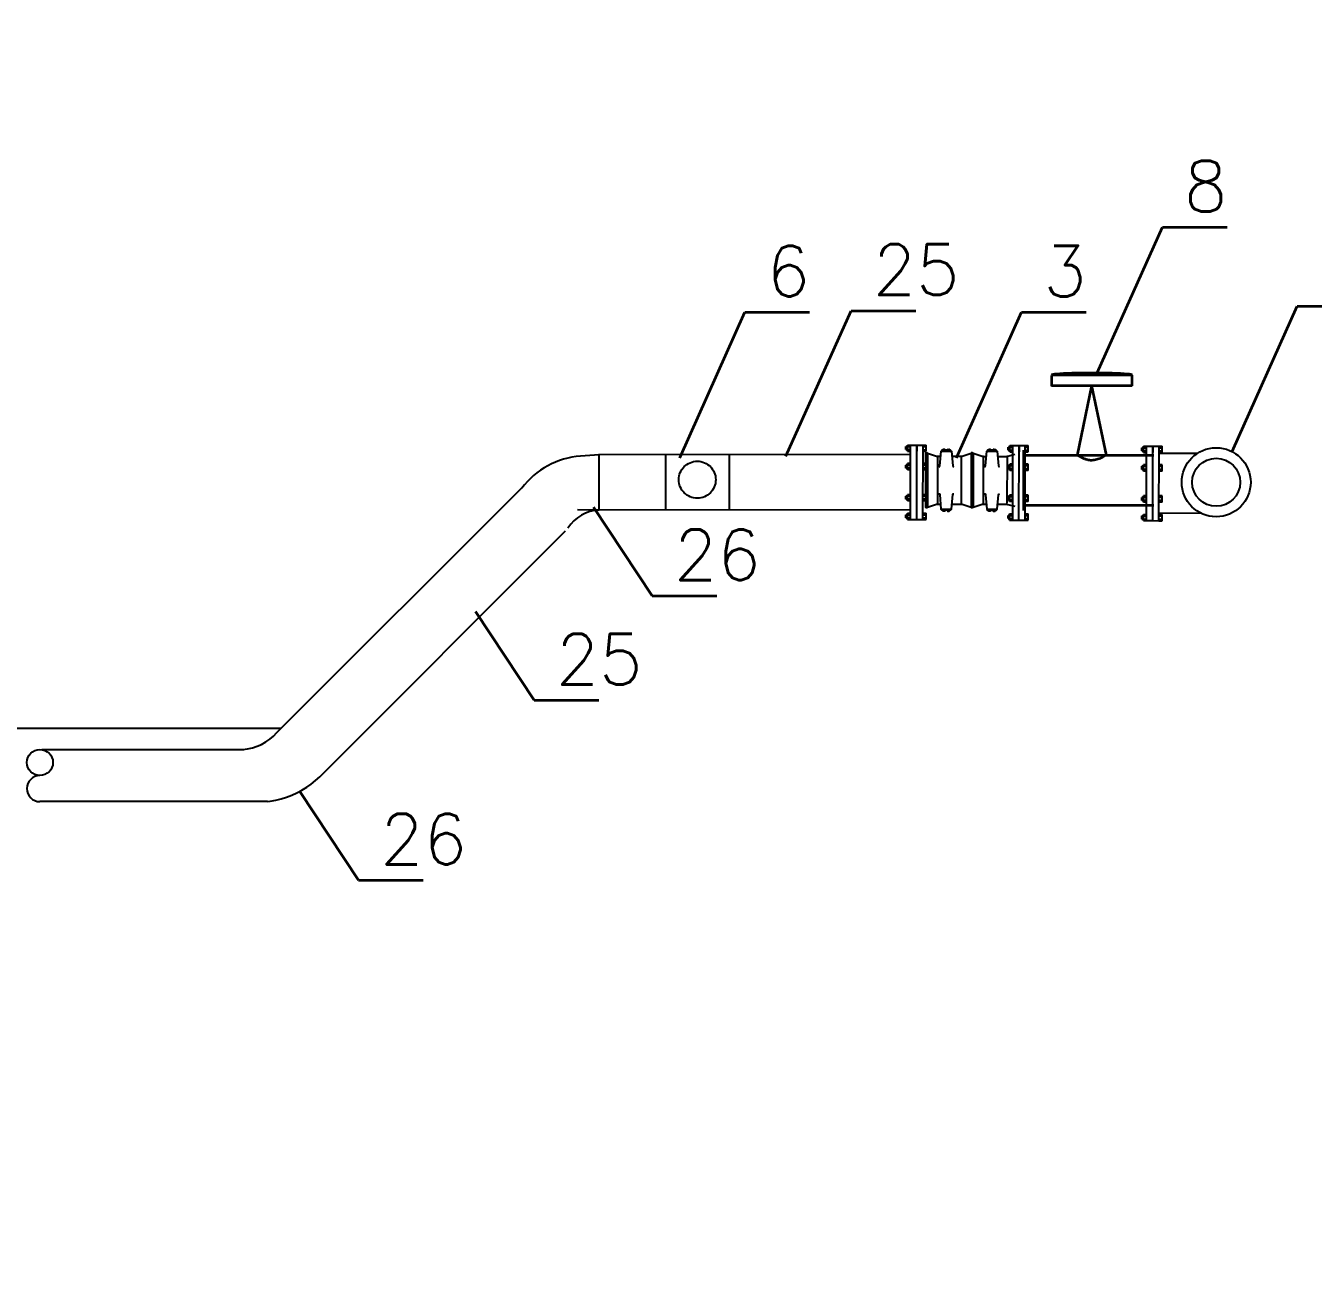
# Model space of a CAD drawing. Header units: inches. Extents: x 191440 to 383551, y 141411 to 284946.
# Drawn here: x 191679.63 to 191688.73, y 141552.9 to 141561.84 of the extents above; entities that cross this region are included whole.
import ezdxf

# ---------------------------------------------------------------- set-up
doc = ezdxf.new("R2010")
doc.units = ezdxf.units.IN
doc.header["$MEASUREMENT"] = 0
for name, pattern in [('AUSGEZOGEN', [0]), ('C_SOLID_M', [0]), ('DGN Style 3', [426.72, 304.8, -121.92]), ('HIDDEN', [9.525, 6.35, -3.175])]:
    doc.linetypes.add(name, pattern=pattern)
for name, color, linetype in [('ARMATURE', 2, 'Continuous'), ('Concrete', 7, 'C_SOLID_M'), ('PIPE', 7, 'AUSGEZOGEN'), ('Sanitary', 6, 'Continuous')]:
    doc.layers.add(name, color=color, linetype=linetype)
doc.layers.add('WB-SJ3-M-SECTA - P-TW', color=7, linetype='Continuous', lineweight=35)
doc.styles.add('ROMANS', font='romans', dxfattribs={"height": 1})
doc.styles.get("Standard").update_dxf_attribs({"font": 'txt.shx', "height": 0.2})
doc.dimstyles.new('osama', dxfattribs={"dimtxt": 50, "dimasz": 45, "dimexe": 0.18, "dimexo": 0.0625, "dimgap": 0.2, "dimtad": 0, "dimdec": 0, "dimzin": 0, "dimdsep": 46, "dimtxsty": 'ROMANS', "dimcen": 0, "dimse1": 1, "dimse2": 1, "dimclrd": 3, "dimclre": 3, "dimclrt": 5, "dimadec": 0, "dimazin": 0, "dimtfac": 0.6, "dimtdec": 0, "dimtmove": 2, "dimatfit": 3, "dimfxl": 1, "dimtolj": 1, "dimtzin": 0, "dimarcsym": 0})

# ---------------------------------------------------------------- blocks, each defined once
blk = doc.blocks.new('FLANGE')
h = blk.add_hatch(color=256)
h.dxf.hatch_style = 1
h.paths.add_polyline_path([(2834.8568, 2262.3253), (2834.8643, 2262.3253), (2834.8643, 2262.3178), (2834.8568, 2262.3178)])
h.paths.add_polyline_path([(2834.8568, 2262.2728), (2834.8568, 2262.2803), (2834.8643, 2262.2803), (2834.8643, 2262.2728)])
h.paths.add_polyline_path([(2834.8568, 2262.3928), (2834.8568, 2262.4003), (2834.8643, 2262.4003), (2834.8643, 2262.3928)])
h.paths.add_polyline_path([(2834.8568, 2262.4378), (2834.8568, 2262.4453), (2834.8643, 2262.4453), (2834.8643, 2262.4378)])
h = blk.add_hatch(color=256)
h.dxf.hatch_style = 1
h.paths.add_polyline_path([(2834.8943, 2262.2691), (2834.8943, 2262.2728), (2834.9018, 2262.2728), (2834.9018, 2262.2691)])
h.paths.add_polyline_path([(2834.8943, 2262.2803), (2834.8943, 2262.2841), (2834.9018, 2262.2841), (2834.9018, 2262.2803)])
h.paths.add_polyline_path([(2834.8943, 2262.3141), (2834.8943, 2262.3178), (2834.9018, 2262.3178), (2834.9018, 2262.3141)])
h.paths.add_polyline_path([(2834.9018, 2262.3291), (2834.9018, 2262.3253), (2834.8943, 2262.3253), (2834.8943, 2262.3291)])
h.paths.add_polyline_path([(2834.9018, 2262.3928), (2834.9018, 2262.3891), (2834.8943, 2262.3891), (2834.8943, 2262.3928)])
h.paths.add_polyline_path([(2834.8943, 2262.4003), (2834.8943, 2262.4041), (2834.9018, 2262.4041), (2834.9018, 2262.4003)])
h.paths.add_polyline_path([(2834.9018, 2262.4378), (2834.9018, 2262.4341), (2834.8943, 2262.4341), (2834.8943, 2262.4378)])
h.paths.add_polyline_path([(2834.9018, 2262.4491), (2834.9018, 2262.4453), (2834.8943, 2262.4453), (2834.8943, 2262.4491)])
for p, q in [((2834.8531, 2262.4453), (2834.8531, 2262.4378)), ((2834.8531, 2262.4453), (2834.8643, 2262.4453)), ((2834.8531, 2262.4378), (2834.8643, 2262.4378)), ((2834.8568, 2262.4491), (2834.8568, 2262.4341)), ((2834.8568, 2262.4491), (2834.8643, 2262.4491)), ((2834.8568, 2262.4341), (2834.8643, 2262.4341)), ((2834.8643, 2262.4491), (2834.8643, 2262.2691)), ((2834.8643, 2262.4491), (2834.8793, 2262.4491)), ((2834.8793, 2262.4491), (2834.8793, 2262.2691)), ((2834.8793, 2262.4491), (2834.8793, 2262.2691)), ((2834.8793, 2262.4491), (2834.8943, 2262.4491)), ((2834.8943, 2262.4491), (2834.8943, 2262.2691)), ((2834.8943, 2262.4491), (2834.9018, 2262.4491)), ((2834.8943, 2262.4453), (2834.9018, 2262.4453)), ((2834.8943, 2262.4378), (2834.9018, 2262.4378)), ((2834.8943, 2262.4341), (2834.9018, 2262.4341)), ((2834.9018, 2262.4491), (2834.9018, 2262.4341)), ((2834.8531, 2262.4003), (2834.8531, 2262.3928)), ((2834.8643, 2262.4003), (2834.8531, 2262.4003)), ((2834.8568, 2262.4041), (2834.8568, 2262.3891)), ((2834.8643, 2262.4041), (2834.8568, 2262.4041)), ((2834.9018, 2262.4041), (2834.8943, 2262.4041)), ((2834.9018, 2262.4003), (2834.8943, 2262.4003)), ((2834.9018, 2262.4041), (2834.9018, 2262.3891)), ((2834.8643, 2262.3928), (2834.8531, 2262.3928)), ((2834.8643, 2262.3891), (2834.8568, 2262.3891)), ((2834.9018, 2262.3928), (2834.8943, 2262.3928)), ((2834.9018, 2262.3891), (2834.8943, 2262.3891)), ((2834.8531, 2262.3253), (2834.8531, 2262.3178)), ((2834.8643, 2262.3253), (2834.8531, 2262.3253)), ((2834.8643, 2262.3178), (2834.8531, 2262.3178)), ((2834.8568, 2262.3291), (2834.8568, 2262.3141)), ((2834.8643, 2262.3291), (2834.8568, 2262.3291)), ((2834.8643, 2262.3141), (2834.8568, 2262.3141)), ((2834.9018, 2262.3291), (2834.8943, 2262.3291)), ((2834.9018, 2262.3253), (2834.8943, 2262.3253)), ((2834.9018, 2262.3178), (2834.8943, 2262.3178)), ((2834.9018, 2262.3141), (2834.8943, 2262.3141)), ((2834.9018, 2262.3291), (2834.9018, 2262.3141)), ((2834.8531, 2262.2803), (2834.8531, 2262.2728)), ((2834.8531, 2262.2803), (2834.8643, 2262.2803)), ((2834.8531, 2262.2728), (2834.8643, 2262.2728)), ((2834.8568, 2262.2841), (2834.8568, 2262.2691)), ((2834.8568, 2262.2841), (2834.8643, 2262.2841)), ((2834.8793, 2262.2691), (2834.8793, 2262.2841)), ((2834.8943, 2262.2841), (2834.9018, 2262.2841)), ((2834.8943, 2262.2803), (2834.9018, 2262.2803)), ((2834.8943, 2262.2728), (2834.9018, 2262.2728)), ((2834.9018, 2262.2841), (2834.9018, 2262.2691)), ((2834.8568, 2262.2691), (2834.8643, 2262.2691)), ((2834.8643, 2262.2691), (2834.8793, 2262.2691)), ((2834.8793, 2262.2691), (2834.8943, 2262.2691)), ((2834.8943, 2262.2691), (2834.9018, 2262.2691))]:
    blk.add_line(p, q)

msp = doc.modelspace()

# ---------------------------------------------------------------- linework, layer by layer
at = {"color": 132}
msp.add_line((191686.68203, 141558.8374), (191686.68164, 141558.41003), dxfattribs=at)
at = {"color": 5}
for q in [(191683.68411, 141558.80402, -1587.072), (191683.68411, 141558.80388, -1587.072)]:
    msp.add_line((191683.68411, 141558.4133, -1587.072), q, dxfattribs=at)
at = {"color": 5, "elevation": -1587.072}
msp.add_lwpolyline([(191683.68411, 141558.80388), (191683.55171, 141558.7942, 0.2157873), (191683.13589, 141558.56809, 2.0105383)], format="xyb", dxfattribs=at)
for points in [[(191685.88528, 141558.8056), (191683.67848, 141558.80355)], [(191687.91001, 141558.81199), (191687.64151, 141558.81347)], [(191681.40419, 141556.83932), (191683.14332, 141558.57769)], [(191685.88492, 141558.41111), (191683.53056, 141558.41345)], [(191687.94105, 141558.38904), (191687.64292, 141558.3904)], [(191681.70693, 141556.52729), (191683.44606, 141558.26566)], [(191679.74151, 141556.71902), (191681.17178, 141556.71902)], [(191681.33693, 141556.3527), (191681.35705, 141556.35476), (191681.39645, 141556.3615), (191681.43575, 141556.37093), (191681.47257, 141556.38316), (191681.51076, 141556.39674), (191681.54598, 141556.41294), (191681.58145, 141556.43199), (191681.61538, 141556.45229), (191681.64655, 141556.47526), (191681.67799, 141556.50117), (191681.70693, 141556.52729)], [(191681.33832, 141556.35284), (191679.72893, 141556.3512)]]:
    msp.add_lwpolyline(points, dxfattribs=at)
at = {"color": 5}
msp.add_circle((191679.72893, 141556.62773, -1587.072), 0.09218, dxfattribs=at)
for centre, radius, start, end in [((191683.69865, 141558.13183, -1587.072), 0.28185, 92.956887, 147.059044), ((191681.13189, 141557.08322, -1587.072), 0.36556, 274.945781, 318.148339), ((191679.72893, 141556.44338, -1587.072), 0.09218, 90, 270)]:
    msp.add_arc(centre, radius, start, end, dxfattribs=at)
at = {"layer": 'ARMATURE', "color": 1}
for p, q in [((191686.07462, 141558.78656), (191686.07432, 141558.46198)), ((191686.24394, 141558.78641), (191686.24365, 141558.46183)), ((191686.39773, 141558.78627), (191686.39743, 141558.46169)), ((191686.56706, 141558.78611), (191686.56676, 141558.46153))]:
    msp.add_line(p, q, dxfattribs=at)
for points in [[(191685.99776, 141558.82188), (191685.99041, 141558.81455), (191685.99006, 141558.43416), (191685.9974, 141558.42681)], [(191685.99776, 141558.82188), (191686.00509, 141558.81453), (191686.00475, 141558.43414), (191685.9974, 141558.42681)], [(191686.32087, 141558.82159), (191686.31352, 141558.81425), (191686.31317, 141558.43386), (191686.32051, 141558.42651)], [(191686.32087, 141558.82159), (191686.32821, 141558.81424), (191686.32786, 141558.43385), (191686.32051, 141558.42651)]]:
    msp.add_lwpolyline(points, dxfattribs=at)
for points in [[(191686.08411, 141558.71973, 0.3888787), (191686.09143, 141558.72643), (191686.10057, 141558.82987), (191686.17401, 141558.8298), (191686.18296, 141558.72634, 0.3888787), (191686.19027, 141558.71963)], [(191686.12461, 141558.83719), (191686.12462, 141558.84173, 0.1715729), (191686.11768, 141558.84174), (191686.11767, 141558.83719)], [(191686.14998, 141558.83716), (191686.14999, 141558.84171, -0.1715729), (191686.15693, 141558.8417), (191686.15692, 141558.83716)], [(191686.40722, 141558.71943, 0.3888787), (191686.41454, 141558.72613), (191686.42368, 141558.82957), (191686.49712, 141558.8295), (191686.50607, 141558.72605, 0.3888787), (191686.51338, 141558.71934)], [(191686.44772, 141558.83689), (191686.44773, 141558.84144, 0.1715729), (191686.44079, 141558.84144), (191686.44078, 141558.8369)], [(191686.47309, 141558.83687), (191686.4731, 141558.84141, -0.1715729), (191686.48004, 141558.84141), (191686.48003, 141558.83686)], [(191686.00509, 141558.81453), (191686.06897, 141558.79468, 0.0655435), (191686.08037, 141558.79317), (191686.09733, 141558.79315, 0.0655435)], [(191686.17719, 141558.79308), (191686.2382, 141558.79302, 0.0655435), (191686.2496, 141558.79451), (191686.31352, 141558.81425)], [(191686.32821, 141558.81424), (191686.39208, 141558.79438, 0.0655435), (191686.40349, 141558.79287), (191686.42044, 141558.79286, 0.0655435)], [(191686.5003, 141558.79278), (191686.56131, 141558.79273, 0.0655435), (191686.57272, 141558.79422), (191686.62194, 141558.80736)], [(191686.00475, 141558.43414), (191686.06866, 141558.45388, -0.0655435), (191686.08007, 141558.45537), (191686.09702, 141558.45535, -0.0655435)], [(191686.08393, 141558.5288, -0.3888787), (191686.09124, 141558.52209), (191686.1002, 141558.41863), (191686.17363, 141558.41857), (191686.18278, 141558.52201, -0.3888787), (191686.1901, 141558.5287)], [(191686.17688, 141558.45528), (191686.23789, 141558.45522, -0.0655435), (191686.24929, 141558.45371), (191686.31317, 141558.43386)], [(191686.32786, 141558.43385), (191686.39177, 141558.45358, -0.0655435), (191686.40318, 141558.45507), (191686.42013, 141558.45506, -0.0655435)], [(191686.40704, 141558.5285, -0.3888787), (191686.41435, 141558.52179), (191686.42331, 141558.41834), (191686.49674, 141558.41827), (191686.50589, 141558.52171, -0.3888787), (191686.51321, 141558.52841)], [(191686.49999, 141558.45498), (191686.561, 141558.45493, -0.0655435), (191686.5724, 141558.45342), (191686.6216, 141558.44019)], [(191686.12422, 141558.41127), (191686.12422, 141558.40672, -0.1715729), (191686.11728, 141558.40673), (191686.11728, 141558.41127)], [(191686.14959, 141558.41124), (191686.14959, 141558.4067, 0.1715729), (191686.15653, 141558.40669), (191686.15653, 141558.41124)], [(191686.44733, 141558.41097), (191686.44733, 141558.40643, -0.1715729), (191686.44039, 141558.40643), (191686.44039, 141558.41098)], [(191686.4727, 141558.41095), (191686.4727, 141558.4064, 0.1715729), (191686.47964, 141558.4064), (191686.47964, 141558.41094)]]:
    msp.add_lwpolyline(points, format="xyb", dxfattribs=at)
for points in [[(191686.10645, 141558.83133), (191686.16813, 141558.83127), (191686.16814, 141558.83715), (191686.10645, 141558.8372)], [(191686.12808, 141558.83718), (191686.12809, 141558.84173), (191686.12718, 141558.84233), (191686.11511, 141558.84234), (191686.11421, 141558.84174), (191686.1142, 141558.8372)], [(191686.14651, 141558.83717), (191686.14652, 141558.84171), (191686.14742, 141558.84231), (191686.15949, 141558.8423), (191686.1604, 141558.8417), (191686.16039, 141558.83715)], [(191686.42956, 141558.83103), (191686.49125, 141558.83098), (191686.49125, 141558.83685), (191686.42957, 141558.83691)], [(191686.45119, 141558.83689), (191686.4512, 141558.84143), (191686.4503, 141558.84203), (191686.43822, 141558.84204), (191686.43732, 141558.84145), (191686.43731, 141558.8369)], [(191686.46962, 141558.83687), (191686.46963, 141558.84142), (191686.47053, 141558.84201), (191686.48261, 141558.842), (191686.48351, 141558.8414), (191686.4835, 141558.83686)], [(191686.10607, 141558.41716), (191686.16775, 141558.4171), (191686.16775, 141558.41123), (191686.10606, 141558.41128)], [(191686.12769, 141558.41126), (191686.12769, 141558.40672), (191686.12678, 141558.40613), (191686.11471, 141558.40614), (191686.11381, 141558.40673), (191686.11381, 141558.41128)], [(191686.14612, 141558.41125), (191686.14612, 141558.4067), (191686.14702, 141558.40611), (191686.1591, 141558.4061), (191686.16, 141558.40669), (191686.16, 141558.41124)], [(191686.42918, 141558.41686), (191686.49087, 141558.41681), (191686.49086, 141558.41093), (191686.42918, 141558.41099)], [(191686.4508, 141558.41097), (191686.4508, 141558.40642), (191686.4499, 141558.40583), (191686.43782, 141558.40584), (191686.43692, 141558.40644), (191686.43692, 141558.41098)], [(191686.46923, 141558.41095), (191686.46923, 141558.40641), (191686.47013, 141558.40581), (191686.48221, 141558.4058), (191686.48311, 141558.40639), (191686.48311, 141558.41094)]]:
    msp.add_lwpolyline(points, close=True, dxfattribs=at)
for centre, radius, start, end in [((191686.11379, 141558.82985), 0.00147, 359.947501, 89.947501), ((191686.11594, 141558.83951), 0.00283, 52.06306, 127.831943), ((191686.12635, 141558.8395), 0.00283, 52.06306, 127.831943), ((191686.14825, 141558.83948), 0.00283, 52.06306, 127.831943), ((191686.15866, 141558.83947), 0.00283, 52.06306, 127.831943), ((191686.16079, 141558.82981), 0.00147, 89.947501, 179.947501), ((191686.4369, 141558.82956), 0.00147, 359.947501, 89.947501), ((191686.43905, 141558.83921), 0.00283, 52.06306, 127.831943), ((191686.44946, 141558.83921), 0.00283, 52.06306, 127.831943), ((191686.47136, 141558.83918), 0.00283, 52.06306, 127.831943), ((191686.48177, 141558.83918), 0.00283, 52.06306, 127.831943), ((191686.4839, 141558.82951), 0.00147, 89.947501, 179.947501), ((191686.11341, 141558.41862), 0.00147, 269.947501, 359.947501), ((191686.11554, 141558.40896), 0.00283, 232.06306, 307.831943), ((191686.12595, 141558.40895), 0.00283, 232.06306, 307.831943), ((191686.14786, 141558.40893), 0.00283, 232.06306, 307.831943), ((191686.15827, 141558.40892), 0.00283, 232.06306, 307.831943), ((191686.16041, 141558.41858), 0.00147, 179.947501, 269.947501), ((191686.43653, 141558.41833), 0.00147, 269.947501, 359.947501), ((191686.43866, 141558.40866), 0.00283, 232.06306, 307.831943), ((191686.44907, 141558.40866), 0.00283, 232.06306, 307.831943), ((191686.47097, 141558.40864), 0.00283, 232.06306, 307.831943), ((191686.48138, 141558.40863), 0.00283, 232.06306, 307.831943), ((191686.48352, 141558.41828), 0.00147, 179.947501, 269.947501)]:
    msp.add_arc(centre, radius, start, end, dxfattribs=at)
at = {"layer": 'Concrete', "elevation": -1587.072}
msp.add_lwpolyline([(191681.43418, 141556.86929), (191677.96593, 141556.86929)], dxfattribs=at)
at = {"layer": 'PIPE'}
msp.add_line((191684.15208, 141558.80399), (191684.15208, 141558.41283), dxfattribs=at)
msp.add_lwpolyline([(191684.60167, 141558.81014), (191684.60167, 141558.41238)], dxfattribs=at)
for radius in [0.24401, 0.1697]:
    msp.add_circle((191688.04594, 141558.60935), radius, dxfattribs=at)
at = {"layer": 'PIPE', "linetype": 'HIDDEN', "ltscale": 0.5}
msp.add_circle((191684.37688, 141558.62752), 0.13073, dxfattribs=at)
at = {"layer": 'WB-SJ3-M-SECTA - P-TW', "color": 252}
for p, q in [((191687.20519, 141559.38368), (191687.66566, 141560.41268)), ((191687.66566, 141560.41268), (191688.12305, 141560.41268)), ((191685.00412, 141558.79361), (191685.46458, 141559.82261)), ((191685.46458, 141559.82261), (191685.92198, 141559.82261)), ((191688.15783, 141558.82619), (191688.6183, 141559.8552)), ((191688.6183, 141559.8552), (191689.07569, 141559.8552)), ((191684.25373, 141558.78273), (191684.7142, 141559.81173)), ((191684.7142, 141559.81173), (191685.17159, 141559.81173)), ((191686.20972, 141558.78332), (191686.67019, 141559.81232)), ((191686.67019, 141559.81232), (191687.12758, 141559.81232)), ((191683.64363, 141558.43413), (191684.05851, 141557.80631)), ((191684.05851, 141557.80631), (191684.5159, 141557.80631)), ((191682.80815, 141557.69539), (191683.22303, 141557.06756)), ((191683.22303, 141557.06756), (191683.68042, 141557.06756)), ((191681.5664, 141556.42315), (191681.98128, 141555.79532)), ((191681.98128, 141555.79532), (191682.43867, 141555.79532))]:
    msp.add_line(p, q, dxfattribs=at)
at = {"layer": 'WB-SJ3-M-SECTA - P-TW', "linetype": 'Continuous', "lineweight": 35}
for p, q in [((191686.88374, 141559.28934), (191686.88374, 141559.36542)), ((191687.45294, 141559.29084), (191687.45294, 141559.36692)), ((191687.06538, 141558.80198), (191687.16763, 141559.29084)), ((191687.2699, 141558.80198), (191687.16766, 141559.29084)), ((191686.682, 141558.80198), (191687.06539, 141558.80198)), ((191686.682, 141558.80198), (191687.60432, 141558.80198)), ((191686.68168, 141558.44655), (191687.604, 141558.44655))]:
    msp.add_line(p, q, dxfattribs=at)
at = {"layer": 'WB-SJ3-M-SECTA - P-TW', "linetype": 'Continuous', "lineweight": 35, "flags": 128}
for points in [[(191687.45294, 141559.36692), (191686.88235, 141559.36692)], [(191687.45294, 141559.29084), (191686.88235, 141559.29084)]]:
    msp.add_lwpolyline(points, dxfattribs=at)
at = {"layer": 'WB-SJ3-M-SECTA - P-TW', "linetype": 'DGN Style 3', "lineweight": 35, "flags": 128}
msp.add_lwpolyline([(191687.45294, 141559.36692), (191686.88235, 141559.36692)], dxfattribs=at)
at = {"layer": 'WB-SJ3-M-SECTA - P-TW', "linetype": 'Continuous', "lineweight": 35}
msp.add_ellipse((191687.16764, 141559.36692), major_axis=(0.28529, 0), ratio=0.0533333, start_param=6.2831853, end_param=9.424778, dxfattribs=at)
at = {"layer": 'WB-SJ3-M-SECTA - P-TW', "linetype": 'DGN Style 3', "lineweight": 35}
msp.add_open_spline([(191687.2699, 141558.80198), (191687.23891, 141558.77855), (191687.15353, 141558.74462), (191687.09129, 141558.78776), (191687.06539, 141558.80198), (191687.07869, 141558.79361)], degree=3, knots=[0, 0, 0, 0, 0.6220944, 0.9850876, 1, 1, 1, 1], dxfattribs=at)

# ---------------------------------------------------------------- block references
at = {"zscale": 2.926088597143397, "rotation": 179.9475020850024}
for p, xscale, yscale in [((183396.88992, 148186.07037, -1587.072), -2.926088597143397, 2.926088597143397), ((183397.61266, 148186.06606, -1587.072), -2.926088597143398, 2.926088597143398), ((183398.55884, 148186.06216, -1587.072), -2.926088597143397, 2.926088597143397)]:
    msp.add_blockref('FLANGE', p, dxfattribs=dict(at, xscale=xscale, yscale=yscale))

# ---------------------------------------------------------------- texts
at = {"layer": 'WB-SJ3-M-SECTA - P-TW'}
for s, p in [('8', (191687.81816, 141560.52403)), ('6', (191684.8667, 141559.92308)), ('25', (191685.61709, 141559.93396)), ('3', (191686.82269, 141559.92367)), ('26', (191684.21101, 141557.91766)), ('25', (191683.37554, 141557.17891)), ('26', (191682.13378, 141555.90667))]:
    msp.add_text(s, height=0.3584, dxfattribs=at).set_placement(p)

# ---------------------------------------------------------------- leaders
at = {"layer": 'Sanitary', "ltscale": 0.5}
msp.add_leader([(191657.66913, 141520.21779), (191658.11744, 141520.51917), (191658.57954, 141520.46732)], dimstyle='osama', override={"dimasz": 100, "dimgap": 0.09}, dxfattribs=at)

doc.saveas('drawing.dxf')
